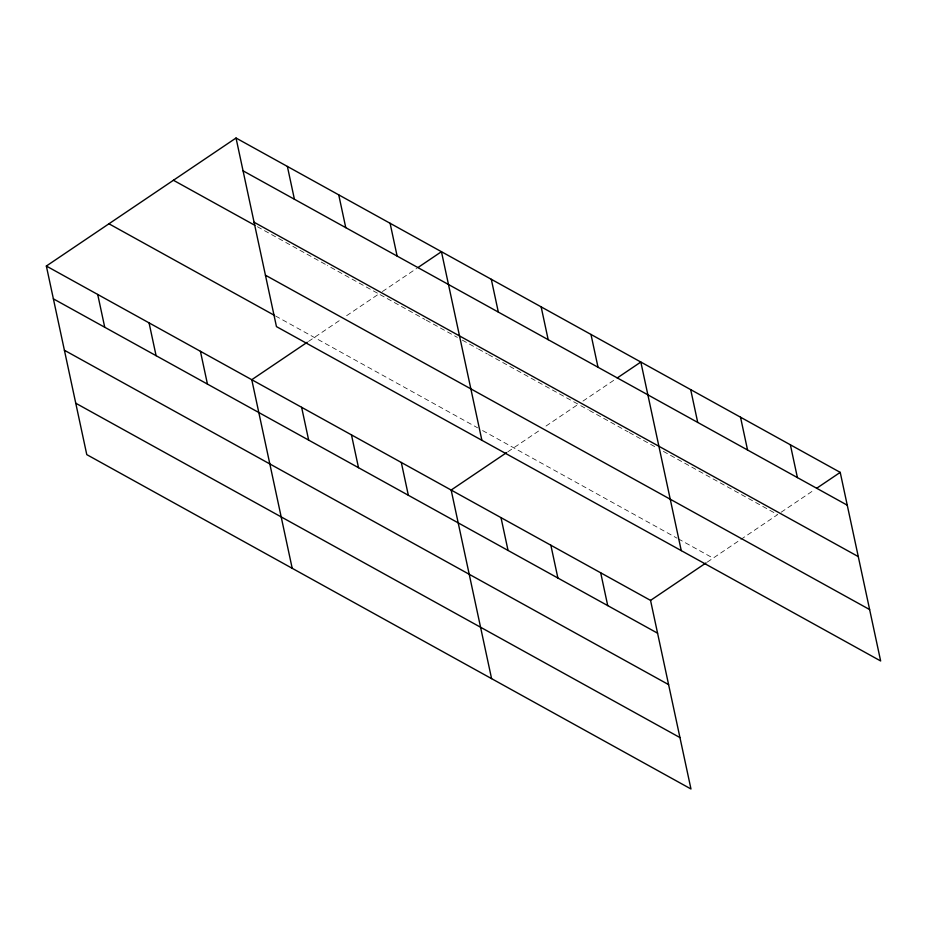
<?xml version="1.0" encoding="UTF-8"?>
<svg xmlns="http://www.w3.org/2000/svg" width="927" height="927" viewBox="0 0 927 927"><rect width="100%" height="100%" fill="white"/><g stroke="black" fill="none" stroke-linecap="round" stroke-linejoin="round"><path stroke-width="0.7" stroke-dasharray="4.63 3.48" d="M308.459 341.449L340.638 319.734M346.617 315.701L378.853 293.94L327.498 265.528M382.399 291.553L416.652 268.436M507.845 451.797L540.024 430.07M546.003 426.049L578.239 404.276M582.967 401.09L614.856 379.572M707.231 562.133L777.626 514.624L661.739 450.487M781.171 512.225L814.242 489.908M257.358 226.709L326.246 264.832M380.105 294.635L424.96 319.456M426.211 320.151L457.37 337.393M462.353 340.151L477.301 348.425M478.552 349.108L487.278 353.94M488.517 354.624L588.216 409.792M589.456 410.487L628.089 431.866M629.329 432.55L656.745 447.729M275.539 315.98L477.614 427.81M482.596 430.568L677 538.147M678.251 538.83L713.141 558.147"/><path stroke-width="1.39" d="M46.35 266.037L650.545 600.395L690.974 788.981L86.779 454.624L46.35 266.037L236.026 138.019L840.221 472.376L880.65 660.963L276.455 326.605L236.026 138.019M307.277 342.248L251.773 379.711L292.202 568.309M417.834 267.636L441.449 251.692L481.878 440.29M506.663 452.585L451.159 490.047L491.588 678.645M617.22 377.973L640.835 362.04L681.264 550.626M650.545 600.395L706.05 562.921M816.594 488.32L840.221 472.376M243.059 170.823L847.255 505.18M254.079 222.237L858.275 556.594M173.43 180.267L254.855 225.319M265.435 275.203L869.63 609.56M108.946 223.789L274.288 315.284M53.384 298.842L657.579 633.199M64.403 350.255L668.599 684.613M75.759 403.222L679.954 737.579M790.372 444.786L797.405 477.602M740.522 417.208L747.556 450.012M690.685 389.618L697.718 422.434M590.986 334.45L598.019 367.266M600.696 572.805L607.73 605.621M541.148 306.872L548.181 339.676M550.858 545.215L557.892 578.031M491.298 279.282L498.332 312.098M501.009 517.637L508.042 550.453M390.093 223.28L397.127 256.095M401.31 462.469L408.343 495.285M338.737 194.855L345.771 227.671M351.472 434.879L358.506 467.695M287.382 166.431L294.415 199.247M301.623 407.301L308.656 440.105M200.417 351.298L207.451 384.102M149.062 322.874L156.095 355.69M97.706 294.45L104.739 327.266"/></g></svg>
